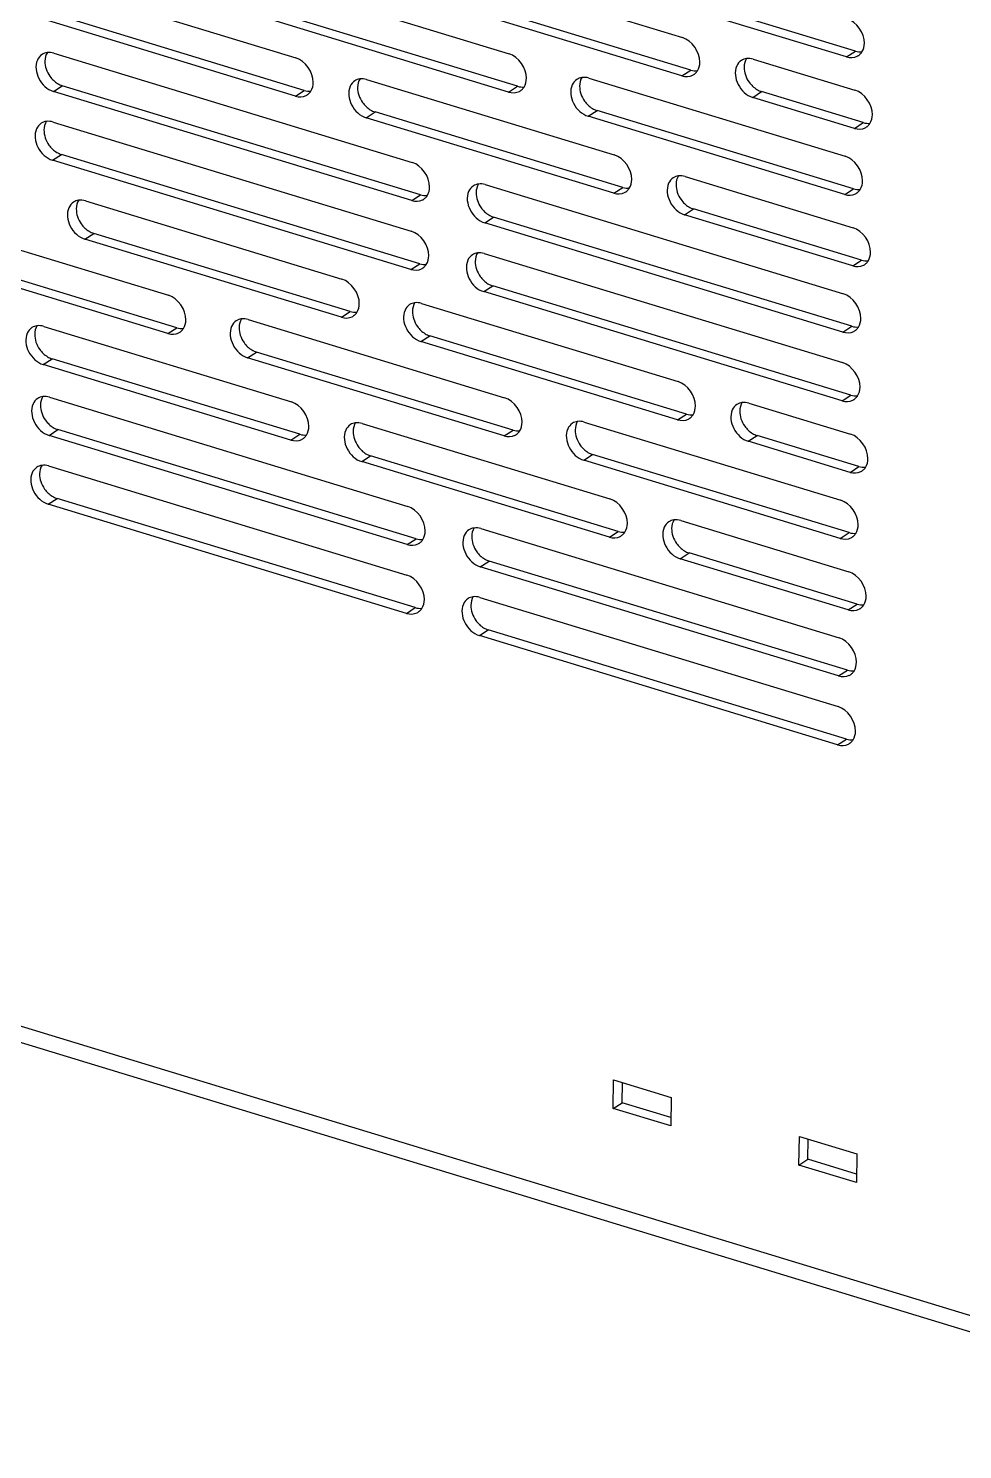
# Model space of a CAD drawing. Header units: millimetres. Extents: x -177 to 18421, y -5017 to 3255.
# Drawn here: x 13076 to 13097.94, y 1955.67 to 1989.06 of the extents above; entities that cross this region are included whole.
import ezdxf

# ---------------------------------------------------------------- set-up
doc = ezdxf.new("R2010")
doc.units = ezdxf.units.MM
doc.header["$LTSCALE"] = 46.255
doc.layers.get('0').update_dxf_attribs({"linetype": 'CONTINUOUS'})

msp = doc.modelspace()

# ---------------------------------------------------------------- linework, layer by layer
at = {"color": 7, "linetype": 'Continuous'}
for p, q in [((13095.42, 1988.528), (13087.005, 1991.093)), ((13091.555, 1988.083), (13085.53, 1989.92)), ((13082.475, 1987.606), (13076.658, 1989.379)), ((13087.483, 1987.702), (13081.457, 1989.539)), ((13095.211, 1988.393), (13095.42, 1988.528)), ((13091.346, 1987.948), (13091.555, 1988.083)), ((13076.584, 1987.581), (13076.793, 1987.716)), ((13085.208, 1985.151), (13076.793, 1987.716)), ((13087.274, 1987.567), (13087.483, 1987.702)), ((13082.267, 1987.471), (13082.475, 1987.606)), ((13093.009, 1987.441), (13093.217, 1987.576)), ((13095.607, 1986.848), (13093.217, 1987.576)), ((13083.929, 1986.964), (13084.138, 1987.099)), ((13089.955, 1985.326), (13084.138, 1987.099)), ((13089.144, 1986.997), (13089.353, 1987.132)), ((13095.378, 1985.295), (13089.353, 1987.132)), ((13095.398, 1986.713), (13095.607, 1986.848)), ((13076.564, 1985.964), (13076.772, 1986.099)), ((13085.187, 1983.534), (13076.772, 1986.099)), ((13089.747, 1985.191), (13089.955, 1985.326)), ((13084.999, 1985.016), (13085.208, 1985.151)), ((13095.17, 1985.16), (13095.378, 1985.295)), ((13091.409, 1984.684), (13091.617, 1984.819)), ((13095.565, 1983.616), (13091.617, 1984.819)), ((13086.713, 1984.493), (13086.922, 1984.628)), ((13095.337, 1982.063), (13086.922, 1984.628)), ((13077.322, 1984.111), (13077.531, 1984.246)), ((13083.556, 1982.409), (13077.531, 1984.246)), ((13079.484, 1982.028), (13073.458, 1983.865)), ((13084.978, 1983.399), (13085.187, 1983.534)), ((13095.357, 1983.481), (13095.565, 1983.616)), ((13086.693, 1982.877), (13086.901, 1983.012)), ((13095.316, 1980.447), (13086.901, 1983.012)), ((13083.348, 1982.274), (13083.556, 1982.409)), ((13079.275, 1981.893), (13079.484, 1982.028)), ((13095.128, 1981.928), (13095.337, 1982.063)), ((13085.217, 1981.704), (13085.426, 1981.839)), ((13091.451, 1980.002), (13085.426, 1981.839)), ((13081.145, 1981.323), (13081.354, 1981.458)), ((13087.379, 1979.621), (13081.354, 1981.458)), ((13076.346, 1981.163), (13076.554, 1981.299)), ((13082.372, 1979.525), (13076.554, 1981.299)), ((13095.107, 1980.312), (13095.316, 1980.447)), ((13091.243, 1979.867), (13091.451, 1980.002)), ((13076.481, 1979.5), (13076.689, 1979.635)), ((13085.104, 1977.07), (13076.689, 1979.635)), ((13082.163, 1979.39), (13082.372, 1979.525)), ((13087.171, 1979.486), (13087.379, 1979.621)), ((13092.905, 1979.361), (13093.114, 1979.496)), ((13095.503, 1978.767), (13093.114, 1979.496)), ((13083.826, 1978.883), (13084.034, 1979.019)), ((13089.852, 1977.245), (13084.034, 1979.019)), ((13089.041, 1978.916), (13089.249, 1979.051)), ((13095.275, 1977.215), (13089.249, 1979.051)), ((13095.295, 1978.632), (13095.503, 1978.767)), ((13076.46, 1977.884), (13076.669, 1978.019)), ((13085.083, 1975.454), (13076.669, 1978.019)), ((13084.896, 1976.935), (13085.104, 1977.07)), ((13089.643, 1977.11), (13089.852, 1977.245)), ((13095.066, 1977.08), (13095.275, 1977.215)), ((13091.305, 1976.603), (13091.514, 1976.738)), ((13095.462, 1975.535), (13091.514, 1976.738)), ((13086.61, 1976.412), (13086.818, 1976.547)), ((13095.233, 1973.982), (13086.818, 1976.547)), ((13084.875, 1975.319), (13085.083, 1975.454)), ((13095.253, 1975.4), (13095.462, 1975.535)), ((13086.589, 1974.796), (13086.798, 1974.931)), ((13095.212, 1972.366), (13086.798, 1974.931)), ((13095.025, 1973.847), (13095.233, 1973.982)), ((13095.004, 1972.231), (13095.212, 1972.366)), ((13089.94, 1963.822), (13089.947, 1964.297)), ((13089.732, 1963.687), (13089.94, 1963.822)), ((13091.085, 1963.473), (13089.94, 1963.822)), ((13094.304, 1962.492), (13094.31, 1962.967)), ((13094.095, 1962.357), (13094.304, 1962.492)), ((13095.448, 1962.143), (13094.304, 1962.492))]:
    msp.add_line(p, q, dxfattribs=at)
at = {"color": 3, "linetype": 'Continuous'}
for p, q in [((13085.333, 1990.683), (13091.358, 1988.846)), ((13095.211, 1988.393), (13086.796, 1990.958)), ((13076.461, 1990.142), (13082.278, 1988.369)), ((13081.26, 1990.302), (13087.286, 1988.465)), ((13091.346, 1987.948), (13085.321, 1989.785)), ((13087.274, 1987.567), (13081.249, 1989.404)), ((13082.267, 1987.471), (13076.449, 1989.244)), ((13076.596, 1988.478), (13085.011, 1985.913)), ((13093.02, 1988.339), (13095.41, 1987.611)), ((13083.941, 1987.862), (13089.758, 1986.089)), ((13089.156, 1987.895), (13095.181, 1986.058)), ((13084.999, 1985.016), (13076.584, 1987.581)), ((13095.398, 1986.713), (13093.009, 1987.441)), ((13095.17, 1985.16), (13089.144, 1986.997)), ((13076.575, 1986.862), (13084.99, 1984.297)), ((13089.747, 1985.191), (13083.929, 1986.964)), ((13084.978, 1983.399), (13076.564, 1985.964)), ((13086.725, 1985.391), (13095.14, 1982.826)), ((13091.42, 1985.582), (13095.368, 1984.379)), ((13077.334, 1985.009), (13083.359, 1983.172)), ((13095.357, 1983.481), (13091.409, 1984.684)), ((13106.979, 1956.12), (13013.73, 1984.544)), ((13073.261, 1984.628), (13079.287, 1982.791)), ((13095.128, 1981.928), (13086.713, 1984.493)), ((13107.177, 1955.672), (13013.928, 1984.097)), ((13083.348, 1982.274), (13077.322, 1984.111)), ((13079.275, 1981.893), (13073.25, 1983.73)), ((13086.704, 1983.775), (13095.119, 1981.21)), ((13095.107, 1980.312), (13086.693, 1982.877)), ((13085.229, 1982.602), (13091.254, 1980.765)), ((13076.357, 1982.061), (13082.175, 1980.288)), ((13081.157, 1982.221), (13087.182, 1980.384)), ((13091.243, 1979.867), (13085.217, 1981.704)), ((13087.171, 1979.486), (13081.145, 1981.323)), ((13082.163, 1979.39), (13076.346, 1981.163)), ((13076.492, 1980.398), (13084.907, 1977.833)), ((13092.917, 1980.259), (13095.306, 1979.53)), ((13083.837, 1979.781), (13089.655, 1978.008)), ((13089.052, 1979.814), (13095.078, 1977.977)), ((13084.896, 1976.935), (13076.481, 1979.5)), ((13095.295, 1978.632), (13092.905, 1979.361)), ((13076.472, 1978.782), (13084.886, 1976.217)), ((13089.643, 1977.11), (13083.826, 1978.883)), ((13095.066, 1977.08), (13089.041, 1978.916)), ((13084.875, 1975.319), (13076.46, 1977.884)), ((13091.317, 1977.501), (13095.265, 1976.298)), ((13086.621, 1977.31), (13095.036, 1974.745)), ((13095.025, 1973.847), (13086.61, 1976.412)), ((13095.253, 1975.4), (13091.305, 1976.603)), ((13086.601, 1975.694), (13095.015, 1973.129)), ((13095.004, 1972.231), (13086.589, 1974.796)), ((13089.732, 1963.687), (13089.741, 1964.36)), ((13089.741, 1964.36), (13091.091, 1963.948)), ((13091.083, 1963.275), (13089.732, 1963.687)), ((13091.091, 1963.948), (13091.083, 1963.275)), ((13094.095, 1962.357), (13094.104, 1963.03)), ((13094.104, 1963.03), (13095.454, 1962.618)), ((13095.446, 1961.945), (13094.095, 1962.357)), ((13095.454, 1962.618), (13095.446, 1961.945))]:
    msp.add_line(p, q, dxfattribs=at)
for centre, radius, start, end in [((13095.336, 1988.658), 0.281, 297.2817, 302.9867), ((13095.337, 1988.656), 0.279, 302.9904, 307.4361), ((13095.336, 1988.658), 0.281, 307.4433, 311.4043), ((13091.471, 1988.213), 0.281, 307.4433, 311.4043), ((13091.471, 1988.213), 0.281, 297.2817, 302.9867), ((13091.472, 1988.212), 0.279, 302.9904, 307.4361), ((13082.392, 1987.736), 0.281, 297.2817, 302.9867), ((13082.393, 1987.734), 0.279, 302.9904, 307.4361), ((13082.391, 1987.736), 0.281, 307.4433, 311.4043), ((13087.399, 1987.832), 0.281, 297.2817, 302.9867), ((13087.4, 1987.83), 0.279, 302.9904, 307.4361), ((13087.399, 1987.832), 0.281, 307.4433, 311.4043), ((13095.523, 1986.978), 0.281, 297.2817, 302.9867), ((13095.524, 1986.977), 0.279, 302.9904, 307.4361), ((13095.523, 1986.978), 0.281, 307.4433, 311.4043), ((13085.124, 1985.281), 0.281, 297.2817, 302.9867), ((13085.125, 1985.279), 0.279, 302.9904, 307.4361), ((13085.124, 1985.281), 0.281, 307.4433, 311.4043), ((13089.872, 1985.456), 0.281, 297.2817, 302.9867), ((13089.873, 1985.454), 0.279, 302.9904, 307.4361), ((13089.871, 1985.456), 0.281, 307.4433, 311.4043), ((13095.294, 1985.425), 0.281, 297.2817, 302.9867), ((13095.296, 1985.424), 0.279, 302.9904, 307.4361), ((13095.294, 1985.425), 0.281, 307.4433, 311.4043), ((13085.103, 1983.665), 0.281, 297.2817, 302.9867), ((13085.104, 1983.663), 0.279, 302.9904, 307.4361), ((13085.103, 1983.665), 0.281, 307.4433, 311.4043), ((13095.481, 1983.746), 0.281, 297.2817, 302.9867), ((13095.483, 1983.744), 0.279, 302.9904, 307.4361), ((13095.481, 1983.746), 0.281, 307.4433, 311.4043), ((13083.472, 1982.539), 0.281, 307.4433, 311.4043), ((13083.472, 1982.539), 0.281, 297.2817, 302.9867), ((13083.473, 1982.538), 0.279, 302.9904, 307.4361), ((13079.4, 1982.158), 0.281, 297.2817, 302.9867), ((13079.401, 1982.156), 0.279, 302.9904, 307.4361), ((13079.4, 1982.158), 0.281, 307.4433, 311.4043), ((13095.253, 1982.193), 0.281, 297.2817, 302.9867), ((13095.254, 1982.191), 0.279, 302.9904, 307.4361), ((13095.253, 1982.193), 0.281, 307.4433, 311.4043), ((13095.232, 1980.577), 0.281, 297.2817, 302.9867), ((13095.233, 1980.575), 0.279, 302.9904, 307.4361), ((13095.232, 1980.577), 0.281, 307.4433, 311.4043), ((13091.368, 1980.133), 0.281, 297.2817, 302.9867), ((13091.369, 1980.131), 0.279, 302.9904, 307.4361), ((13091.367, 1980.133), 0.281, 307.4433, 311.4043), ((13082.288, 1979.655), 0.281, 297.2817, 302.9867), ((13082.289, 1979.654), 0.279, 302.9904, 307.4361), ((13082.288, 1979.655), 0.281, 307.4433, 311.4043), ((13087.295, 1979.751), 0.281, 297.2817, 302.9867), ((13087.297, 1979.75), 0.279, 302.9904, 307.4361), ((13087.295, 1979.751), 0.281, 307.4433, 311.4043), ((13095.419, 1978.898), 0.281, 297.2817, 302.9867), ((13095.42, 1978.896), 0.279, 302.9904, 307.4361), ((13095.419, 1978.898), 0.281, 307.4433, 311.4043), ((13085.02, 1977.2), 0.281, 307.4433, 311.4043), ((13089.768, 1977.375), 0.281, 297.2817, 302.9867), ((13089.769, 1977.374), 0.279, 302.9904, 307.4361), ((13089.768, 1977.375), 0.281, 307.4433, 311.4043), ((13095.191, 1977.345), 0.281, 297.2817, 302.9867), ((13095.192, 1977.343), 0.279, 302.9904, 307.4361), ((13095.191, 1977.345), 0.281, 307.4433, 311.4043), ((13085.02, 1977.2), 0.281, 297.2817, 302.9867), ((13085.022, 1977.198), 0.279, 302.9904, 307.4361), ((13085, 1975.584), 0.281, 297.2817, 302.9867), ((13085.001, 1975.582), 0.279, 302.9904, 307.4361), ((13084.999, 1975.584), 0.281, 307.4433, 311.4043), ((13095.378, 1975.665), 0.281, 297.2817, 302.9867), ((13095.379, 1975.664), 0.279, 302.9904, 307.4361), ((13095.378, 1975.665), 0.281, 307.4433, 311.4043), ((13095.149, 1974.112), 0.281, 297.2817, 302.9867), ((13095.151, 1974.111), 0.279, 302.9904, 307.4361), ((13095.149, 1974.112), 0.281, 307.4433, 311.4043), ((13095.129, 1972.496), 0.281, 297.2817, 302.9867), ((13095.13, 1972.495), 0.279, 302.9904, 307.4361), ((13095.129, 1972.496), 0.281, 307.4433, 311.4043)]:
    msp.add_arc(centre, radius, start, end, dxfattribs=at)
for points in [[(13095.632, 1988.715), (13095.635, 1988.95), (13095.448, 1989.222), (13095.223, 1989.29)], [(13091.768, 1988.27), (13091.771, 1988.506), (13091.583, 1988.777), (13091.358, 1988.846)], [(13095.575, 1988.509), (13095.613, 1988.569), (13095.631, 1988.643), (13095.632, 1988.715)], [(13076.318, 1988.449), (13076.27, 1988.418), (13076.232, 1988.37), (13076.208, 1988.318)], [(13076.436, 1988.493), (13076.395, 1988.487), (13076.353, 1988.472), (13076.318, 1988.449)], [(13076.596, 1988.478), (13076.545, 1988.494), (13076.489, 1988.5), (13076.436, 1988.493)], [(13082.688, 1987.793), (13082.691, 1988.029), (13082.504, 1988.3), (13082.278, 1988.369)], [(13087.695, 1987.889), (13087.698, 1988.125), (13087.511, 1988.396), (13087.286, 1988.465)], [(13092.861, 1988.354), (13092.819, 1988.348), (13092.778, 1988.333), (13092.742, 1988.31)], [(13093.02, 1988.339), (13092.969, 1988.355), (13092.914, 1988.361), (13092.861, 1988.354)], [(13095.211, 1988.393), (13095.292, 1988.368), (13095.389, 1988.369), (13095.465, 1988.408)], [(13091.71, 1988.064), (13091.749, 1988.124), (13091.767, 1988.199), (13091.768, 1988.27)], [(13092.742, 1988.31), (13092.695, 1988.279), (13092.656, 1988.231), (13092.633, 1988.179)], [(13082.63, 1987.587), (13082.669, 1987.647), (13082.687, 1987.722), (13082.688, 1987.793)], [(13083.663, 1987.833), (13083.615, 1987.802), (13083.576, 1987.754), (13083.553, 1987.702)], [(13083.781, 1987.876), (13083.739, 1987.87), (13083.698, 1987.856), (13083.663, 1987.833)], [(13083.941, 1987.862), (13083.89, 1987.878), (13083.834, 1987.884), (13083.781, 1987.876)], [(13087.638, 1987.683), (13087.677, 1987.743), (13087.695, 1987.818), (13087.695, 1987.889)], [(13088.878, 1987.865), (13088.83, 1987.834), (13088.791, 1987.787), (13088.768, 1987.735)], [(13088.996, 1987.909), (13088.955, 1987.903), (13088.913, 1987.888), (13088.878, 1987.865)], [(13089.156, 1987.895), (13089.105, 1987.91), (13089.049, 1987.917), (13088.996, 1987.909)], [(13091.346, 1987.948), (13091.428, 1987.923), (13091.525, 1987.925), (13091.6, 1987.963)], [(13082.267, 1987.471), (13082.348, 1987.446), (13082.445, 1987.447), (13082.521, 1987.486)], [(13087.274, 1987.567), (13087.355, 1987.542), (13087.453, 1987.544), (13087.528, 1987.582)], [(13095.819, 1987.035), (13095.822, 1987.271), (13095.635, 1987.542), (13095.41, 1987.611)], [(13095.762, 1986.829), (13095.8, 1986.889), (13095.818, 1986.964), (13095.819, 1987.035)], [(13076.297, 1986.833), (13076.25, 1986.802), (13076.211, 1986.754), (13076.188, 1986.702)], [(13076.416, 1986.877), (13076.374, 1986.871), (13076.333, 1986.856), (13076.297, 1986.833)], [(13076.575, 1986.862), (13076.524, 1986.878), (13076.468, 1986.884), (13076.416, 1986.877)], [(13095.398, 1986.713), (13095.479, 1986.688), (13095.576, 1986.69), (13095.652, 1986.728)], [(13090.168, 1985.513), (13090.171, 1985.749), (13089.984, 1986.02), (13089.758, 1986.089)], [(13095.591, 1985.483), (13095.594, 1985.718), (13095.406, 1985.989), (13095.181, 1986.058)], [(13085.42, 1985.338), (13085.424, 1985.573), (13085.236, 1985.845), (13085.011, 1985.913)], [(13085.363, 1985.132), (13085.402, 1985.192), (13085.42, 1985.266), (13085.42, 1985.338)], [(13086.447, 1985.361), (13086.399, 1985.33), (13086.361, 1985.283), (13086.337, 1985.231)], [(13086.565, 1985.405), (13086.524, 1985.399), (13086.482, 1985.384), (13086.447, 1985.361)], [(13086.725, 1985.391), (13086.674, 1985.406), (13086.618, 1985.413), (13086.565, 1985.405)], [(13090.11, 1985.307), (13090.149, 1985.367), (13090.167, 1985.442), (13090.168, 1985.513)], [(13091.143, 1985.553), (13091.095, 1985.522), (13091.056, 1985.474), (13091.033, 1985.422)], [(13091.261, 1985.596), (13091.219, 1985.59), (13091.178, 1985.575), (13091.143, 1985.553)], [(13091.42, 1985.582), (13091.369, 1985.598), (13091.314, 1985.604), (13091.261, 1985.596)], [(13095.533, 1985.276), (13095.572, 1985.336), (13095.59, 1985.411), (13095.591, 1985.483)], [(13077.174, 1985.023), (13077.132, 1985.017), (13077.091, 1985.002), (13077.056, 1984.979)], [(13077.334, 1985.009), (13077.283, 1985.024), (13077.227, 1985.03), (13077.174, 1985.023)], [(13084.999, 1985.016), (13085.08, 1984.991), (13085.178, 1984.992), (13085.253, 1985.031)], [(13089.747, 1985.191), (13089.828, 1985.166), (13089.925, 1985.167), (13090, 1985.206)], [(13095.17, 1985.16), (13095.251, 1985.136), (13095.348, 1985.137), (13095.423, 1985.176)], [(13077.056, 1984.979), (13077.008, 1984.948), (13076.969, 1984.9), (13076.946, 1984.849)], [(13095.778, 1983.803), (13095.781, 1984.039), (13095.593, 1984.31), (13095.368, 1984.379)], [(13085.4, 1983.722), (13085.403, 1983.957), (13085.215, 1984.229), (13084.99, 1984.297)], [(13085.342, 1983.515), (13085.381, 1983.575), (13085.399, 1983.65), (13085.4, 1983.722)], [(13086.426, 1983.745), (13086.379, 1983.714), (13086.34, 1983.667), (13086.317, 1983.615)], [(13086.545, 1983.789), (13086.503, 1983.783), (13086.462, 1983.768), (13086.426, 1983.745)], [(13086.704, 1983.775), (13086.653, 1983.79), (13086.598, 1983.796), (13086.545, 1983.789)], [(13095.72, 1983.597), (13095.759, 1983.657), (13095.777, 1983.732), (13095.778, 1983.803)], [(13084.978, 1983.399), (13085.06, 1983.375), (13085.157, 1983.376), (13085.232, 1983.415)], [(13095.357, 1983.481), (13095.438, 1983.456), (13095.535, 1983.457), (13095.61, 1983.496)], [(13083.769, 1982.596), (13083.772, 1982.832), (13083.584, 1983.103), (13083.359, 1983.172)], [(13079.697, 1982.215), (13079.7, 1982.451), (13079.512, 1982.722), (13079.287, 1982.791)], [(13095.55, 1982.25), (13095.553, 1982.486), (13095.365, 1982.757), (13095.14, 1982.826)], [(13083.711, 1982.39), (13083.75, 1982.45), (13083.768, 1982.525), (13083.769, 1982.596)], [(13084.951, 1982.572), (13084.903, 1982.542), (13084.865, 1982.494), (13084.842, 1982.442)], [(13085.07, 1982.616), (13085.028, 1982.61), (13084.986, 1982.595), (13084.951, 1982.572)], [(13085.229, 1982.602), (13085.178, 1982.617), (13085.122, 1982.624), (13085.07, 1982.616)], [(13076.079, 1982.032), (13076.032, 1982.001), (13075.993, 1981.953), (13075.97, 1981.901)], [(13076.198, 1982.076), (13076.156, 1982.07), (13076.115, 1982.055), (13076.079, 1982.032)], [(13076.357, 1982.061), (13076.306, 1982.077), (13076.251, 1982.083), (13076.198, 1982.076)], [(13079.639, 1982.009), (13079.678, 1982.069), (13079.696, 1982.144), (13079.697, 1982.215)], [(13080.879, 1982.191), (13080.831, 1982.16), (13080.792, 1982.113), (13080.769, 1982.061)], [(13080.997, 1982.235), (13080.956, 1982.229), (13080.914, 1982.214), (13080.879, 1982.191)], [(13081.157, 1982.221), (13081.106, 1982.236), (13081.05, 1982.243), (13080.997, 1982.235)], [(13083.348, 1982.274), (13083.429, 1982.249), (13083.526, 1982.251), (13083.601, 1982.289)], [(13095.492, 1982.044), (13095.531, 1982.104), (13095.549, 1982.179), (13095.55, 1982.25)], [(13079.275, 1981.893), (13079.356, 1981.868), (13079.454, 1981.87), (13079.529, 1981.908)], [(13095.128, 1981.928), (13095.209, 1981.903), (13095.307, 1981.905), (13095.382, 1981.943)], [(13095.529, 1980.634), (13095.532, 1980.87), (13095.344, 1981.141), (13095.119, 1981.21)], [(13091.664, 1980.19), (13091.667, 1980.425), (13091.48, 1980.697), (13091.254, 1980.765)], [(13076.214, 1980.368), (13076.167, 1980.337), (13076.128, 1980.289), (13076.105, 1980.238)], [(13076.333, 1980.412), (13076.291, 1980.406), (13076.25, 1980.391), (13076.214, 1980.368)], [(13076.492, 1980.398), (13076.441, 1980.413), (13076.386, 1980.419), (13076.333, 1980.412)], [(13087.592, 1979.809), (13087.595, 1980.044), (13087.407, 1980.315), (13087.182, 1980.384)], [(13095.107, 1980.312), (13095.189, 1980.287), (13095.286, 1980.288), (13095.361, 1980.327)], [(13095.471, 1980.428), (13095.51, 1980.488), (13095.528, 1980.563), (13095.529, 1980.634)], [(13082.585, 1979.712), (13082.588, 1979.948), (13082.4, 1980.219), (13082.175, 1980.288)], [(13091.607, 1979.983), (13091.645, 1980.043), (13091.663, 1980.118), (13091.664, 1980.19)], [(13092.639, 1980.229), (13092.591, 1980.198), (13092.552, 1980.15), (13092.529, 1980.098)], [(13092.757, 1980.273), (13092.716, 1980.267), (13092.674, 1980.252), (13092.639, 1980.229)], [(13092.917, 1980.259), (13092.866, 1980.274), (13092.81, 1980.28), (13092.757, 1980.273)], [(13082.527, 1979.506), (13082.566, 1979.566), (13082.584, 1979.641), (13082.585, 1979.712)], [(13083.559, 1979.752), (13083.512, 1979.721), (13083.473, 1979.673), (13083.45, 1979.621)], [(13083.678, 1979.796), (13083.636, 1979.79), (13083.594, 1979.775), (13083.559, 1979.752)], [(13083.837, 1979.781), (13083.786, 1979.797), (13083.73, 1979.803), (13083.678, 1979.796)], [(13087.534, 1979.602), (13087.573, 1979.662), (13087.591, 1979.737), (13087.592, 1979.809)], [(13088.774, 1979.785), (13088.727, 1979.754), (13088.688, 1979.706), (13088.665, 1979.654)], [(13088.893, 1979.828), (13088.851, 1979.823), (13088.81, 1979.808), (13088.774, 1979.785)], [(13089.052, 1979.814), (13089.001, 1979.83), (13088.946, 1979.836), (13088.893, 1979.828)], [(13091.243, 1979.867), (13091.324, 1979.843), (13091.421, 1979.844), (13091.497, 1979.883)], [(13082.163, 1979.39), (13082.244, 1979.365), (13082.342, 1979.367), (13082.417, 1979.406)], [(13087.171, 1979.486), (13087.252, 1979.462), (13087.349, 1979.463), (13087.424, 1979.502)], [(13095.716, 1978.955), (13095.719, 1979.19), (13095.531, 1979.462), (13095.306, 1979.53)], [(13076.194, 1978.752), (13076.146, 1978.721), (13076.107, 1978.673), (13076.084, 1978.621)], [(13076.312, 1978.796), (13076.27, 1978.79), (13076.229, 1978.775), (13076.194, 1978.752)], [(13076.472, 1978.782), (13076.421, 1978.797), (13076.365, 1978.803), (13076.312, 1978.796)], [(13095.295, 1978.632), (13095.376, 1978.608), (13095.473, 1978.609), (13095.548, 1978.648)], [(13095.658, 1978.748), (13095.697, 1978.808), (13095.715, 1978.883), (13095.716, 1978.955)], [(13090.065, 1977.432), (13090.068, 1977.668), (13089.88, 1977.939), (13089.655, 1978.008)], [(13085.317, 1977.257), (13085.32, 1977.493), (13085.132, 1977.764), (13084.907, 1977.833)], [(13095.487, 1977.402), (13095.49, 1977.637), (13095.303, 1977.909), (13095.078, 1977.977)], [(13086.462, 1977.324), (13086.42, 1977.319), (13086.379, 1977.304), (13086.343, 1977.281)], [(13086.621, 1977.31), (13086.57, 1977.326), (13086.515, 1977.332), (13086.462, 1977.324)], [(13090.007, 1977.226), (13090.046, 1977.286), (13090.064, 1977.361), (13090.065, 1977.432)], [(13091.039, 1977.472), (13090.991, 1977.441), (13090.953, 1977.393), (13090.929, 1977.341)], [(13091.157, 1977.516), (13091.116, 1977.51), (13091.074, 1977.495), (13091.039, 1977.472)], [(13091.317, 1977.501), (13091.266, 1977.517), (13091.21, 1977.523), (13091.157, 1977.516)], [(13095.43, 1977.196), (13095.468, 1977.256), (13095.486, 1977.33), (13095.487, 1977.402)], [(13085.259, 1977.051), (13085.298, 1977.111), (13085.316, 1977.186), (13085.317, 1977.257)], [(13086.343, 1977.281), (13086.296, 1977.25), (13086.257, 1977.202), (13086.234, 1977.15)], [(13089.643, 1977.11), (13089.724, 1977.085), (13089.822, 1977.087), (13089.897, 1977.126)], [(13095.066, 1977.08), (13095.147, 1977.055), (13095.244, 1977.056), (13095.32, 1977.095)], [(13084.896, 1976.935), (13084.977, 1976.91), (13085.074, 1976.911), (13085.149, 1976.95)], [(13085.296, 1975.641), (13085.299, 1975.876), (13085.112, 1976.148), (13084.886, 1976.217)], [(13095.674, 1975.722), (13095.677, 1975.958), (13095.49, 1976.229), (13095.265, 1976.298)], [(13086.323, 1975.665), (13086.275, 1975.634), (13086.236, 1975.586), (13086.213, 1975.534)], [(13086.441, 1975.708), (13086.399, 1975.702), (13086.358, 1975.687), (13086.323, 1975.665)], [(13086.601, 1975.694), (13086.55, 1975.71), (13086.494, 1975.716), (13086.441, 1975.708)], [(13095.617, 1975.516), (13095.656, 1975.576), (13095.674, 1975.651), (13095.674, 1975.722)], [(13084.875, 1975.319), (13084.956, 1975.294), (13085.053, 1975.295), (13085.129, 1975.334)], [(13085.239, 1975.435), (13085.277, 1975.495), (13085.295, 1975.57), (13085.296, 1975.641)], [(13095.253, 1975.4), (13095.334, 1975.375), (13095.432, 1975.377), (13095.507, 1975.415)], [(13095.446, 1974.17), (13095.449, 1974.405), (13095.261, 1974.676), (13095.036, 1974.745)], [(13095.388, 1973.963), (13095.427, 1974.023), (13095.445, 1974.098), (13095.446, 1974.17)], [(13095.025, 1973.847), (13095.106, 1973.823), (13095.203, 1973.824), (13095.278, 1973.863)], [(13095.425, 1972.553), (13095.428, 1972.789), (13095.241, 1973.06), (13095.015, 1973.129)], [(13095.368, 1972.347), (13095.406, 1972.407), (13095.424, 1972.482), (13095.425, 1972.553)], [(13095.004, 1972.231), (13095.085, 1972.206), (13095.182, 1972.208), (13095.258, 1972.247)]]:
    msp.add_open_spline(points, degree=3, dxfattribs=at)
at = {"color": 7, "linetype": 'Continuous'}
for points in [[(13076.441, 1988.497), (13076.402, 1988.437), (13076.384, 1988.363), (13076.383, 1988.291)], [(13092.865, 1988.358), (13092.826, 1988.298), (13092.808, 1988.223), (13092.807, 1988.152)], [(13095.42, 1988.528), (13095.471, 1988.512), (13095.526, 1988.506), (13095.579, 1988.513)], [(13076.383, 1988.291), (13076.382, 1988.23), (13076.393, 1988.168), (13076.412, 1988.11)], [(13076.412, 1988.11), (13076.433, 1988.048), (13076.463, 1987.989), (13076.501, 1987.937)], [(13091.555, 1988.083), (13091.606, 1988.068), (13091.662, 1988.061), (13091.714, 1988.069)], [(13092.807, 1988.152), (13092.807, 1988.091), (13092.818, 1988.029), (13092.837, 1987.971)], [(13076.501, 1987.937), (13076.549, 1987.869), (13076.611, 1987.809), (13076.682, 1987.766)], [(13076.682, 1987.766), (13076.717, 1987.745), (13076.754, 1987.727), (13076.793, 1987.716)], [(13083.728, 1987.675), (13083.727, 1987.614), (13083.738, 1987.552), (13083.757, 1987.493)], [(13083.786, 1987.881), (13083.747, 1987.821), (13083.729, 1987.746), (13083.728, 1987.675)], [(13087.483, 1987.702), (13087.534, 1987.686), (13087.589, 1987.68), (13087.642, 1987.688)], [(13088.943, 1987.708), (13088.942, 1987.646), (13088.953, 1987.584), (13088.972, 1987.526)], [(13089.001, 1987.914), (13088.962, 1987.854), (13088.944, 1987.779), (13088.943, 1987.708)], [(13092.837, 1987.971), (13092.857, 1987.909), (13092.887, 1987.85), (13092.925, 1987.798)], [(13092.925, 1987.798), (13092.973, 1987.73), (13093.036, 1987.67), (13093.107, 1987.627)], [(13082.475, 1987.606), (13082.526, 1987.59), (13082.582, 1987.584), (13082.635, 1987.592)], [(13083.757, 1987.493), (13083.778, 1987.432), (13083.808, 1987.373), (13083.845, 1987.32)], [(13088.972, 1987.526), (13088.993, 1987.465), (13089.023, 1987.406), (13089.06, 1987.353)], [(13089.06, 1987.353), (13089.109, 1987.285), (13089.171, 1987.225), (13089.242, 1987.182)], [(13093.107, 1987.627), (13093.141, 1987.606), (13093.179, 1987.588), (13093.217, 1987.576)], [(13083.845, 1987.32), (13083.894, 1987.253), (13083.956, 1987.192), (13084.027, 1987.149)], [(13084.027, 1987.149), (13084.062, 1987.128), (13084.099, 1987.111), (13084.138, 1987.099)], [(13089.242, 1987.182), (13089.277, 1987.161), (13089.314, 1987.144), (13089.353, 1987.132)], [(13076.42, 1986.881), (13076.381, 1986.821), (13076.363, 1986.746), (13076.362, 1986.675)], [(13076.362, 1986.675), (13076.362, 1986.614), (13076.372, 1986.552), (13076.392, 1986.494)], [(13095.607, 1986.848), (13095.658, 1986.833), (13095.713, 1986.826), (13095.766, 1986.834)], [(13076.392, 1986.494), (13076.412, 1986.432), (13076.442, 1986.373), (13076.48, 1986.321)], [(13076.48, 1986.321), (13076.528, 1986.253), (13076.59, 1986.193), (13076.662, 1986.15)], [(13076.662, 1986.15), (13076.696, 1986.129), (13076.733, 1986.111), (13076.772, 1986.099)], [(13086.57, 1985.41), (13086.531, 1985.35), (13086.513, 1985.275), (13086.512, 1985.204)], [(13089.955, 1985.326), (13090.006, 1985.31), (13090.062, 1985.304), (13090.115, 1985.312)], [(13091.208, 1985.395), (13091.207, 1985.334), (13091.218, 1985.271), (13091.237, 1985.213)], [(13091.265, 1985.601), (13091.227, 1985.541), (13091.209, 1985.466), (13091.208, 1985.395)], [(13077.178, 1985.028), (13077.14, 1984.968), (13077.122, 1984.893), (13077.121, 1984.821)], [(13085.208, 1985.151), (13085.259, 1985.135), (13085.314, 1985.129), (13085.367, 1985.136)], [(13086.512, 1985.204), (13086.511, 1985.142), (13086.522, 1985.08), (13086.541, 1985.022)], [(13086.541, 1985.022), (13086.562, 1984.961), (13086.592, 1984.902), (13086.63, 1984.849)], [(13091.237, 1985.213), (13091.257, 1985.152), (13091.288, 1985.093), (13091.325, 1985.04)], [(13091.325, 1985.04), (13091.374, 1984.972), (13091.436, 1984.912), (13091.507, 1984.869)], [(13095.378, 1985.295), (13095.429, 1985.28), (13095.485, 1985.274), (13095.538, 1985.281)], [(13077.121, 1984.821), (13077.12, 1984.76), (13077.131, 1984.698), (13077.15, 1984.64)], [(13086.63, 1984.849), (13086.678, 1984.781), (13086.74, 1984.721), (13086.811, 1984.678)], [(13086.811, 1984.678), (13086.846, 1984.657), (13086.883, 1984.64), (13086.922, 1984.628)], [(13091.507, 1984.869), (13091.542, 1984.848), (13091.579, 1984.831), (13091.617, 1984.819)], [(13077.15, 1984.64), (13077.171, 1984.579), (13077.201, 1984.52), (13077.238, 1984.467)], [(13077.238, 1984.467), (13077.287, 1984.399), (13077.349, 1984.339), (13077.42, 1984.296)], [(13077.42, 1984.296), (13077.455, 1984.275), (13077.492, 1984.258), (13077.531, 1984.246)], [(13086.549, 1983.794), (13086.51, 1983.734), (13086.492, 1983.659), (13086.491, 1983.588)], [(13085.187, 1983.534), (13085.238, 1983.519), (13085.294, 1983.513), (13085.346, 1983.52)], [(13086.491, 1983.588), (13086.491, 1983.526), (13086.501, 1983.464), (13086.521, 1983.406)], [(13086.521, 1983.406), (13086.541, 1983.345), (13086.571, 1983.286), (13086.609, 1983.233)], [(13095.565, 1983.616), (13095.616, 1983.6), (13095.672, 1983.594), (13095.725, 1983.602)], [(13086.609, 1983.233), (13086.657, 1983.165), (13086.719, 1983.105), (13086.791, 1983.062)], [(13086.791, 1983.062), (13086.825, 1983.041), (13086.862, 1983.024), (13086.901, 1983.012)], [(13083.556, 1982.409), (13083.607, 1982.394), (13083.663, 1982.387), (13083.715, 1982.395)], [(13085.016, 1982.415), (13085.015, 1982.353), (13085.026, 1982.291), (13085.046, 1982.233)], [(13085.074, 1982.621), (13085.035, 1982.561), (13085.017, 1982.486), (13085.016, 1982.415)], [(13076.202, 1982.08), (13076.163, 1982.02), (13076.145, 1981.945), (13076.144, 1981.874)], [(13079.484, 1982.028), (13079.535, 1982.012), (13079.59, 1982.006), (13079.643, 1982.014)], [(13080.944, 1982.034), (13080.943, 1981.972), (13080.954, 1981.91), (13080.973, 1981.852)], [(13081.002, 1982.24), (13080.963, 1982.18), (13080.945, 1982.105), (13080.944, 1982.034)], [(13085.046, 1982.233), (13085.066, 1982.172), (13085.096, 1982.113), (13085.134, 1982.06)], [(13085.134, 1982.06), (13085.182, 1981.992), (13085.244, 1981.932), (13085.315, 1981.889)], [(13095.337, 1982.063), (13095.388, 1982.047), (13095.443, 1982.041), (13095.496, 1982.049)], [(13076.144, 1981.874), (13076.144, 1981.813), (13076.154, 1981.751), (13076.174, 1981.693)], [(13076.174, 1981.693), (13076.194, 1981.631), (13076.224, 1981.572), (13076.262, 1981.52)], [(13080.973, 1981.852), (13080.994, 1981.791), (13081.024, 1981.732), (13081.062, 1981.679)], [(13081.062, 1981.679), (13081.11, 1981.611), (13081.172, 1981.551), (13081.243, 1981.508)], [(13085.315, 1981.889), (13085.35, 1981.868), (13085.387, 1981.851), (13085.426, 1981.839)], [(13076.262, 1981.52), (13076.31, 1981.452), (13076.372, 1981.392), (13076.444, 1981.349)], [(13076.444, 1981.349), (13076.478, 1981.328), (13076.515, 1981.31), (13076.554, 1981.299)], [(13081.243, 1981.508), (13081.278, 1981.487), (13081.315, 1981.47), (13081.354, 1981.458)], [(13076.337, 1980.417), (13076.298, 1980.357), (13076.28, 1980.282), (13076.279, 1980.21)], [(13095.316, 1980.447), (13095.367, 1980.431), (13095.423, 1980.425), (13095.475, 1980.433)], [(13076.279, 1980.21), (13076.279, 1980.149), (13076.29, 1980.087), (13076.309, 1980.029)], [(13076.309, 1980.029), (13076.329, 1979.968), (13076.36, 1979.909), (13076.397, 1979.856)], [(13091.451, 1980.002), (13091.503, 1979.987), (13091.558, 1979.981), (13091.611, 1979.988)], [(13092.704, 1980.071), (13092.703, 1980.01), (13092.714, 1979.948), (13092.733, 1979.89)], [(13092.762, 1980.278), (13092.723, 1980.218), (13092.705, 1980.143), (13092.704, 1980.071)], [(13076.397, 1979.856), (13076.445, 1979.788), (13076.508, 1979.728), (13076.579, 1979.685)], [(13076.579, 1979.685), (13076.613, 1979.664), (13076.651, 1979.647), (13076.689, 1979.635)], [(13083.682, 1979.8), (13083.643, 1979.74), (13083.625, 1979.665), (13083.624, 1979.594)], [(13088.897, 1979.833), (13088.858, 1979.773), (13088.84, 1979.698), (13088.839, 1979.627)], [(13092.733, 1979.89), (13092.754, 1979.828), (13092.784, 1979.77), (13092.822, 1979.717)], [(13092.822, 1979.717), (13092.87, 1979.649), (13092.932, 1979.589), (13093.003, 1979.546)], [(13082.372, 1979.525), (13082.423, 1979.51), (13082.478, 1979.503), (13082.531, 1979.511)], [(13083.624, 1979.594), (13083.623, 1979.533), (13083.634, 1979.471), (13083.654, 1979.413)], [(13083.654, 1979.413), (13083.674, 1979.351), (13083.704, 1979.292), (13083.742, 1979.24)], [(13087.379, 1979.621), (13087.43, 1979.606), (13087.486, 1979.6), (13087.539, 1979.607)], [(13088.839, 1979.627), (13088.839, 1979.566), (13088.849, 1979.504), (13088.869, 1979.445)], [(13088.869, 1979.445), (13088.889, 1979.384), (13088.919, 1979.325), (13088.957, 1979.272)], [(13093.003, 1979.546), (13093.038, 1979.525), (13093.075, 1979.508), (13093.114, 1979.496)], [(13083.742, 1979.24), (13083.79, 1979.172), (13083.852, 1979.112), (13083.924, 1979.069)], [(13083.924, 1979.069), (13083.958, 1979.048), (13083.995, 1979.03), (13084.034, 1979.019)], [(13088.957, 1979.272), (13089.005, 1979.205), (13089.067, 1979.144), (13089.139, 1979.101)], [(13089.139, 1979.101), (13089.173, 1979.08), (13089.21, 1979.063), (13089.249, 1979.051)], [(13076.317, 1978.801), (13076.278, 1978.741), (13076.26, 1978.666), (13076.259, 1978.594)], [(13095.503, 1978.767), (13095.554, 1978.752), (13095.61, 1978.746), (13095.663, 1978.753)], [(13076.259, 1978.594), (13076.258, 1978.533), (13076.269, 1978.471), (13076.288, 1978.413)], [(13076.288, 1978.413), (13076.309, 1978.351), (13076.339, 1978.293), (13076.376, 1978.24)], [(13076.376, 1978.24), (13076.425, 1978.172), (13076.487, 1978.112), (13076.558, 1978.069)], [(13076.558, 1978.069), (13076.593, 1978.048), (13076.63, 1978.031), (13076.669, 1978.019)], [(13086.466, 1977.329), (13086.427, 1977.269), (13086.409, 1977.194), (13086.408, 1977.123)], [(13091.104, 1977.314), (13091.103, 1977.253), (13091.114, 1977.191), (13091.134, 1977.133)], [(13091.162, 1977.52), (13091.123, 1977.46), (13091.105, 1977.385), (13091.104, 1977.314)], [(13085.104, 1977.07), (13085.155, 1977.054), (13085.211, 1977.048), (13085.264, 1977.056)], [(13086.408, 1977.123), (13086.408, 1977.062), (13086.419, 1977), (13086.438, 1976.942)], [(13089.852, 1977.245), (13089.903, 1977.23), (13089.958, 1977.223), (13090.011, 1977.231)], [(13091.134, 1977.133), (13091.154, 1977.071), (13091.184, 1977.012), (13091.222, 1976.96)], [(13095.275, 1977.215), (13095.326, 1977.199), (13095.381, 1977.193), (13095.434, 1977.2)], [(13086.438, 1976.942), (13086.458, 1976.88), (13086.489, 1976.821), (13086.526, 1976.768)], [(13086.526, 1976.768), (13086.574, 1976.701), (13086.637, 1976.64), (13086.708, 1976.597)], [(13091.222, 1976.96), (13091.27, 1976.892), (13091.332, 1976.832), (13091.403, 1976.789)], [(13091.403, 1976.789), (13091.438, 1976.768), (13091.475, 1976.75), (13091.514, 1976.738)], [(13086.708, 1976.597), (13086.742, 1976.576), (13086.78, 1976.559), (13086.818, 1976.547)], [(13086.446, 1975.713), (13086.407, 1975.653), (13086.389, 1975.578), (13086.388, 1975.507)], [(13085.083, 1975.454), (13085.134, 1975.438), (13085.19, 1975.432), (13085.243, 1975.439)], [(13086.388, 1975.507), (13086.387, 1975.446), (13086.398, 1975.384), (13086.417, 1975.325)], [(13086.417, 1975.325), (13086.438, 1975.264), (13086.468, 1975.205), (13086.505, 1975.152)], [(13095.462, 1975.535), (13095.513, 1975.52), (13095.568, 1975.513), (13095.621, 1975.521)], [(13086.505, 1975.152), (13086.554, 1975.085), (13086.616, 1975.024), (13086.687, 1974.981)], [(13086.687, 1974.981), (13086.722, 1974.96), (13086.759, 1974.943), (13086.798, 1974.931)], [(13095.233, 1973.982), (13095.284, 1973.967), (13095.34, 1973.961), (13095.393, 1973.968)], [(13095.212, 1972.366), (13095.264, 1972.351), (13095.319, 1972.344), (13095.372, 1972.352)]]:
    msp.add_open_spline(points, degree=3, dxfattribs=at)
at = {"color": 3, "linetype": 'Continuous'}
for points, knots in [([(13095.522, 1988.447), (13095.532, 1988.456), (13095.551, 1988.475), (13095.567, 1988.497), (13095.575, 1988.509)], [0, 0, 0, 0, 0.495742, 1, 1, 1, 1]), ([(13076.208, 1988.318), (13076.149, 1988.186), (13076.197, 1987.85), (13076.438, 1987.625), (13076.584, 1987.581)], [0, 0, 0, 0, 0.486189, 1, 1, 1, 1]), ([(13091.657, 1988.002), (13091.667, 1988.011), (13091.686, 1988.031), (13091.703, 1988.053), (13091.71, 1988.064)], [0, 0, 0, 0, 0.495742, 1, 1, 1, 1]), ([(13092.633, 1988.179), (13092.573, 1988.047), (13092.622, 1987.71), (13092.862, 1987.486), (13093.009, 1987.441)], [0, 0, 0, 0, 0.486189, 1, 1, 1, 1]), ([(13083.553, 1987.702), (13083.494, 1987.57), (13083.542, 1987.233), (13083.783, 1987.009), (13083.929, 1986.964)], [0, 0, 0, 0, 0.486189, 1, 1, 1, 1]), ([(13087.585, 1987.621), (13087.595, 1987.63), (13087.614, 1987.65), (13087.63, 1987.672), (13087.638, 1987.683)], [0, 0, 0, 0, 0.495742, 1, 1, 1, 1]), ([(13088.768, 1987.735), (13088.709, 1987.603), (13088.757, 1987.266), (13088.998, 1987.042), (13089.144, 1986.997)], [0, 0, 0, 0, 0.486189, 1, 1, 1, 1]), ([(13082.577, 1987.525), (13082.588, 1987.534), (13082.607, 1987.554), (13082.623, 1987.575), (13082.63, 1987.587)], [0, 0, 0, 0, 0.495742, 1, 1, 1, 1]), ([(13076.188, 1986.702), (13076.128, 1986.57), (13076.176, 1986.233), (13076.417, 1986.009), (13076.564, 1985.964)], [0, 0, 0, 0, 0.486189, 1, 1, 1, 1]), ([(13095.709, 1986.767), (13095.719, 1986.776), (13095.738, 1986.796), (13095.754, 1986.818), (13095.762, 1986.829)], [0, 0, 0, 0, 0.495742, 1, 1, 1, 1]), ([(13091.033, 1985.422), (13090.974, 1985.29), (13091.022, 1984.953), (13091.263, 1984.729), (13091.409, 1984.684)], [0, 0, 0, 0, 0.486189, 1, 1, 1, 1]), ([(13085.31, 1985.07), (13085.32, 1985.079), (13085.339, 1985.098), (13085.355, 1985.12), (13085.363, 1985.132)], [0, 0, 0, 0, 0.495742, 1, 1, 1, 1]), ([(13086.337, 1985.231), (13086.278, 1985.099), (13086.326, 1984.762), (13086.567, 1984.538), (13086.713, 1984.493)], [0, 0, 0, 0, 0.486189, 1, 1, 1, 1]), ([(13090.057, 1985.245), (13090.067, 1985.254), (13090.087, 1985.273), (13090.103, 1985.295), (13090.11, 1985.307)], [0, 0, 0, 0, 0.495742, 1, 1, 1, 1]), ([(13095.48, 1985.215), (13095.49, 1985.223), (13095.509, 1985.243), (13095.526, 1985.265), (13095.533, 1985.276)], [0, 0, 0, 0, 0.495742, 1, 1, 1, 1]), ([(13076.946, 1984.849), (13076.887, 1984.716), (13076.935, 1984.38), (13077.176, 1984.155), (13077.322, 1984.111)], [0, 0, 0, 0, 0.486189, 1, 1, 1, 1]), ([(13085.289, 1983.454), (13085.299, 1983.463), (13085.318, 1983.482), (13085.335, 1983.504), (13085.342, 1983.515)], [0, 0, 0, 0, 0.495742, 1, 1, 1, 1]), ([(13086.317, 1983.615), (13086.257, 1983.483), (13086.305, 1983.146), (13086.546, 1982.921), (13086.693, 1982.877)], [0, 0, 0, 0, 0.486189, 1, 1, 1, 1]), ([(13095.667, 1983.535), (13095.677, 1983.544), (13095.696, 1983.563), (13095.713, 1983.585), (13095.72, 1983.597)], [0, 0, 0, 0, 0.495742, 1, 1, 1, 1]), ([(13083.658, 1982.328), (13083.668, 1982.337), (13083.687, 1982.357), (13083.704, 1982.379), (13083.711, 1982.39)], [0, 0, 0, 0, 0.495742, 1, 1, 1, 1]), ([(13084.842, 1982.442), (13084.782, 1982.31), (13084.83, 1981.973), (13085.071, 1981.749), (13085.217, 1981.704)], [0, 0, 0, 0, 0.486189, 1, 1, 1, 1]), ([(13079.586, 1981.947), (13079.596, 1981.956), (13079.615, 1981.976), (13079.631, 1981.998), (13079.639, 1982.009)], [0, 0, 0, 0, 0.495742, 1, 1, 1, 1]), ([(13080.769, 1982.061), (13080.71, 1981.929), (13080.758, 1981.592), (13080.999, 1981.368), (13081.145, 1981.323)], [0, 0, 0, 0, 0.486189, 1, 1, 1, 1]), ([(13095.439, 1981.982), (13095.449, 1981.991), (13095.468, 1982.011), (13095.484, 1982.033), (13095.492, 1982.044)], [0, 0, 0, 0, 0.495742, 1, 1, 1, 1]), ([(13075.97, 1981.901), (13075.91, 1981.769), (13075.958, 1981.432), (13076.199, 1981.208), (13076.346, 1981.163)], [0, 0, 0, 0, 0.486189, 1, 1, 1, 1]), ([(13095.418, 1980.366), (13095.428, 1980.375), (13095.447, 1980.395), (13095.464, 1980.416), (13095.471, 1980.428)], [0, 0, 0, 0, 0.495742, 1, 1, 1, 1]), ([(13076.105, 1980.238), (13076.046, 1980.106), (13076.094, 1979.769), (13076.334, 1979.544), (13076.481, 1979.5)], [0, 0, 0, 0, 0.486189, 1, 1, 1, 1]), ([(13091.553, 1979.922), (13091.564, 1979.931), (13091.583, 1979.95), (13091.599, 1979.972), (13091.607, 1979.983)], [0, 0, 0, 0, 0.495742, 1, 1, 1, 1]), ([(13092.529, 1980.098), (13092.47, 1979.966), (13092.518, 1979.63), (13092.759, 1979.405), (13092.905, 1979.361)], [0, 0, 0, 0, 0.486189, 1, 1, 1, 1]), ([(13088.665, 1979.654), (13088.605, 1979.522), (13088.653, 1979.185), (13088.894, 1978.961), (13089.041, 1978.916)], [0, 0, 0, 0, 0.486189, 1, 1, 1, 1]), ([(13082.474, 1979.444), (13082.484, 1979.453), (13082.503, 1979.473), (13082.519, 1979.495), (13082.527, 1979.506)], [0, 0, 0, 0, 0.495742, 1, 1, 1, 1]), ([(13083.45, 1979.621), (13083.39, 1979.489), (13083.438, 1979.152), (13083.679, 1978.928), (13083.826, 1978.883)], [0, 0, 0, 0, 0.486189, 1, 1, 1, 1]), ([(13087.481, 1979.541), (13087.491, 1979.549), (13087.51, 1979.569), (13087.527, 1979.591), (13087.534, 1979.602)], [0, 0, 0, 0, 0.495742, 1, 1, 1, 1]), ([(13095.605, 1978.687), (13095.615, 1978.696), (13095.634, 1978.715), (13095.651, 1978.737), (13095.658, 1978.748)], [0, 0, 0, 0, 0.495742, 1, 1, 1, 1]), ([(13076.084, 1978.621), (13076.025, 1978.489), (13076.073, 1978.153), (13076.314, 1977.928), (13076.46, 1977.884)], [0, 0, 0, 0, 0.486189, 1, 1, 1, 1]), ([(13090.929, 1977.341), (13090.87, 1977.209), (13090.918, 1976.872), (13091.159, 1976.648), (13091.305, 1976.603)], [0, 0, 0, 0, 0.486189, 1, 1, 1, 1]), ([(13085.206, 1976.989), (13085.216, 1976.998), (13085.235, 1977.017), (13085.252, 1977.039), (13085.259, 1977.051)], [0, 0, 0, 0, 0.495742, 1, 1, 1, 1]), ([(13086.234, 1977.15), (13086.175, 1977.018), (13086.223, 1976.681), (13086.463, 1976.457), (13086.61, 1976.412)], [0, 0, 0, 0, 0.486189, 1, 1, 1, 1]), ([(13089.954, 1977.164), (13089.964, 1977.173), (13089.983, 1977.193), (13089.999, 1977.215), (13090.007, 1977.226)], [0, 0, 0, 0, 0.495742, 1, 1, 1, 1]), ([(13095.377, 1977.134), (13095.387, 1977.143), (13095.406, 1977.162), (13095.422, 1977.184), (13095.43, 1977.196)], [0, 0, 0, 0, 0.495742, 1, 1, 1, 1]), ([(13085.185, 1975.373), (13085.196, 1975.382), (13085.215, 1975.401), (13085.231, 1975.423), (13085.239, 1975.435)], [0, 0, 0, 0, 0.495742, 1, 1, 1, 1]), ([(13086.213, 1975.534), (13086.154, 1975.402), (13086.202, 1975.065), (13086.443, 1974.841), (13086.589, 1974.796)], [0, 0, 0, 0, 0.486189, 1, 1, 1, 1]), ([(13095.564, 1975.454), (13095.574, 1975.463), (13095.593, 1975.483), (13095.609, 1975.505), (13095.617, 1975.516)], [0, 0, 0, 0, 0.495742, 1, 1, 1, 1]), ([(13095.335, 1973.902), (13095.345, 1973.91), (13095.364, 1973.93), (13095.381, 1973.952), (13095.388, 1973.963)], [0, 0, 0, 0, 0.495742, 1, 1, 1, 1]), ([(13095.315, 1972.285), (13095.325, 1972.294), (13095.344, 1972.314), (13095.36, 1972.336), (13095.368, 1972.347)], [0, 0, 0, 0, 0.495742, 1, 1, 1, 1])]:
    msp.add_open_spline(points, degree=3, knots=knots, dxfattribs=at)

doc.saveas('drawing.dxf')
